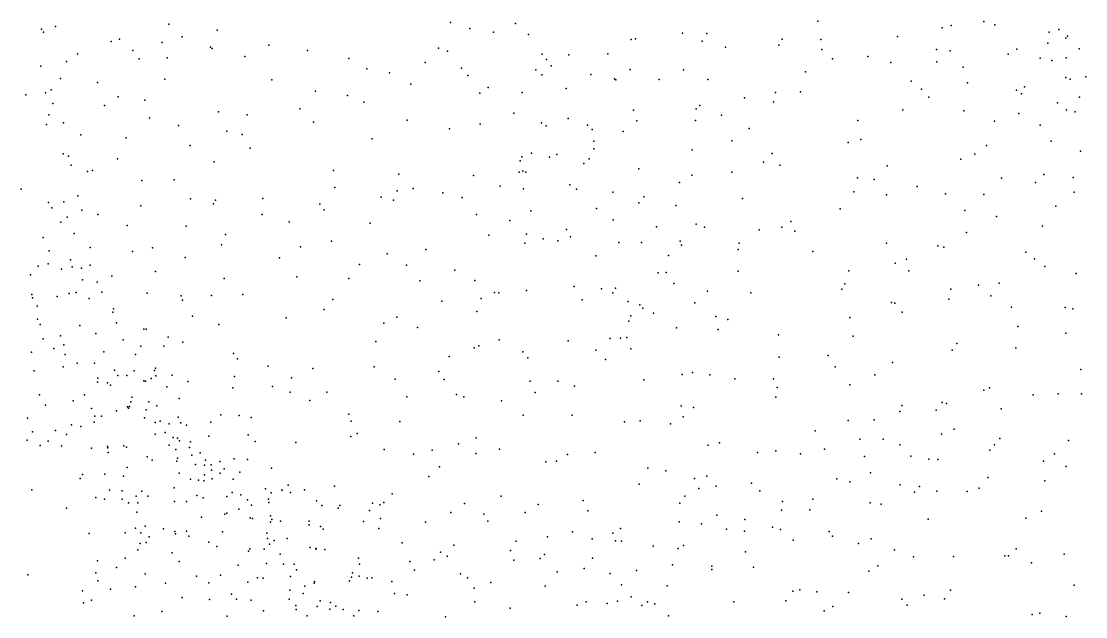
# Model space of a CAD drawing. Header units: metres. Extents: x -24.3 to 24.3, y -27.7 to 27.7.
# Drawn here: x -15.275 to -12.256, y 5.081 to 6.77 of the extents above; entities that cross this region are included whole.
import ezdxf

# ---------------------------------------------------------------- set-up
doc = ezdxf.new("R2010")
doc.units = ezdxf.units.M

msp = doc.modelspace()

# ---------------------------------------------------------------- linework, layer by layer
for p in [(-14.0572, 6.7659, 12.6757), (-13.8728, 6.7632, 24.6404), (-13.0158, 6.7696, -5.5354), (-12.5449, 6.7688, 17.1389), (-15.2179, 6.747, 22.7232), (-15.2115, 6.7392, 23.4526), (-15.1776, 6.7546, 22.8603), (-14.8567, 6.7618, 17.9829), (-14.7192, 6.7449, 5.4982), (-14.0027, 6.7494, 17.6644), (-13.9356, 6.7385, 14.8028), (-13.3997, 6.7363, 24.6635), (-13.3302, 6.7353, 5.7925), (-12.6627, 6.7509, 5.6749), (-12.6374, 6.7575, 8.4484), (-12.5139, 6.7596, -15.4848), (-12.3592, 6.7392, 16.3483), (-12.3319, 6.7465, 24.6122), (-15.0195, 6.7119, 23.9254), (-14.9961, 6.7191, 5.3118), (-14.875, 6.7095, -5.5257), (-14.8186, 6.7251, 24.1238), (-13.8358, 6.7323, 12.0014), (-13.5453, 6.7182, 17.2666), (-13.5323, 6.7197, -14.3798), (-13.344, 6.7134, 17.0893), (-13.1171, 6.7193, 17.0474), (-13.0073, 6.7179, 11.3196), (-12.7901, 6.7262, -15.2472), (-12.3637, 6.7072, 9.5747), (-12.3126, 6.7217, 16.0377), (-12.3073, 6.7278, 11.3008), (-15.1153, 6.6771, 23.7706), (-14.9586, 6.6869, 17.9825), (-14.738, 6.6959, 17.9869), (-14.7335, 6.6921, 24.2195), (-14.5728, 6.7021, -7.4439), (-14.4627, 6.6872, 17.9241), (-14.0914, 6.6935, 13.8089), (-14.0663, 6.6845, -5.5485), (-13.7977, 6.6768, -5.5515), (-13.7216, 6.6742, 11.5819), (-13.6114, 6.6777, 11.3852), (-13.2771, 6.6961, -6.9517), (-13.126, 6.7019, 24.6776), (-13.004, 6.6899, 17.0037), (-12.6787, 6.69, 24.653), (-12.6405, 6.6858, -5.6049), (-12.4757, 6.6762, 8.2961), (-12.4511, 6.6909, 17.0065), (-12.2744, 6.6919, -6.5106), (-15.1466, 6.6551, -7.744), (-14.9405, 6.6627, 24.0339), (-14.8614, 6.6657, -13.2781), (-14.6405, 6.6701, -13.3449), (-14.3459, 6.6642, 17.8616), (-14.1295, 6.6528, 17.7418), (-13.7855, 6.6615, 17.5113), (-13.7723, 6.6431, 5.7306), (-12.9739, 6.6635, -14.9617), (-12.8739, 6.6693, 24.6739), (-12.809, 6.6523, 17.0211), (-12.6783, 6.655, 11.4829), (-12.3851, 6.6654, 16.6721), (-12.3519, 6.6584, 16.543), (-12.311, 6.6657, -5.569), (-15.2194, 6.642, 22.6524), (-14.2944, 6.6345, 5.6918), (-14.2301, 6.6236, 17.8007), (-14.0261, 6.6369, 14.0102), (-14.0086, 6.6156, 24.6518), (-13.8156, 6.6315, 24.6645), (-13.7981, 6.6182, 15.0225), (-13.6593, 6.6184, 24.6728), (-13.5475, 6.6327, -5.5683), (-13.3969, 6.6321, 17.0059), (-13.0509, 6.6266, -6.8606), (-12.6032, 6.6391, 17.0469), (-12.2558, 6.6125, 8.0269), (-15.1637, 6.6074, 22.7818), (-15.0591, 6.5962, 23.8844), (-14.868, 6.6056, 24.1281), (-14.5647, 6.6035, 24.3806), (-14.1703, 6.5913, 24.5942), (-13.9509, 6.5822, -13.7977), (-13.5928, 6.6061, 17.1805), (-13.5882, 6.6035, -14.2024), (-13.4653, 6.6043, -7.0151), (-13.3277, 6.6042, -14.5067), (-12.751, 6.6002, -6.7454), (-12.5914, 6.5952, 24.6765), (-12.4294, 6.5839, 5.6204), (-12.3118, 6.61, 24.6544), (-12.2998, 6.6055, 9.1641), (-15.2621, 6.5609, 23.3755), (-15.2063, 6.5671, 23.5974), (-15.1904, 6.5749, -13.1679), (-15.0005, 6.5549, 23.9823), (-14.44, 6.5715, -13.4797), (-14.3493, 6.5596, -5.4693), (-13.9742, 6.566, 13.1195), (-13.8541, 6.5672, 17.5379), (-13.7292, 6.5794, 17.3274), (-13.2237, 6.5524, 15.6727), (-13.1357, 6.5679, 24.7016), (-13.0644, 6.5698, 5.6114), (-12.7214, 6.5768, 24.6935), (-12.7004, 6.5543, 15.9475), (-12.452, 6.5744, 24.6741), (-12.4379, 6.564, 16.8558), (-12.2731, 6.554, 16.3037), (-15.1851, 6.5364, 18.0073), (-15.0389, 6.5306, 18.0127), (-14.9249, 6.5461, -7.6849), (-14.3033, 6.5403, 24.556), (-13.3504, 6.5307, 16.9329), (-13.1417, 6.5415, 16.8904), (-12.3359, 6.5385, 16.5403), (-15.1971, 6.5046, 23.1134), (-14.9112, 6.496, 18.0235), (-14.7159, 6.5127, 18.0256), (-14.6345, 6.5043, 24.3584), (-14.485, 6.521, 24.4566), (-13.8777, 6.5093, -7.1348), (-13.7241, 6.4939, 17.2312), (-13.5386, 6.5171, 24.691), (-13.3611, 6.521, -5.6142), (-13.289, 6.5034, 5.612), (-12.7742, 6.5181, 16.9422), (-12.6017, 6.5158, 11.6539), (-12.4455, 6.5079, 16.0591), (-12.3106, 6.5181, -15.2902), (-12.2855, 6.5132, -6.3555), (-15.2031, 6.4772, 22.592), (-15.1553, 6.4812, 22.9349), (-14.8288, 6.4743, 24.2222), (-14.4461, 6.4833, 17.9342), (-14.1807, 6.4888, 17.7854), (-14.0599, 6.4649, 24.661), (-13.9733, 6.4776, 13.527), (-13.7991, 6.4819, 17.3528), (-13.7866, 6.4734, 24.6764), (-13.6685, 6.4749, 15.2073), (-13.6561, 6.463, 24.6848), (-13.5286, 6.4873, 15.4393), (-13.3625, 6.4882, 24.7027), (-13.2104, 6.4657, 24.7127), (-12.9018, 6.4884, 11.7053), (-12.5148, 6.4866, -15.1577), (-12.3853, 6.4748, 16.7293), (-15.1059, 6.4477, 23.8381), (-14.9774, 6.4387, 24.0386), (-14.6922, 6.4576, -7.6086), (-14.6484, 6.4482, -5.384), (-14.2793, 6.4366, 17.8455), (-13.5682, 6.4573, 5.6383), (-13.26, 6.431, 16.8513), (-12.8936, 6.4343, -5.711), (-14.7958, 6.4177, -13.2268), (-14.6258, 6.4094, 18.0088), (-13.6508, 6.4292, 12.3319), (-13.6508, 6.4081, 17.042), (-13.3725, 6.4052, -14.246), (-12.93, 6.4257, 24.7311), (-12.5374, 6.4176, -5.7992), (-12.3542, 6.4299, -5.9898), (-12.2703, 6.4011, 16.3796), (-15.1565, 6.3937, 22.6656), (-15.1412, 6.3874, 22.8571), (-15.0016, 6.3793, 18.0451), (-14.7276, 6.3711, 24.3273), (-13.8601, 6.3741, 13.3417), (-13.8553, 6.3855, -13.7766), (-13.8276, 6.3952, 13.051), (-13.7769, 6.3839, 17.2135), (-13.756, 6.3921, 14.9481), (-13.6645, 6.3795, -7.0715), (-13.145, 6.3944, -14.4657), (-12.6104, 6.3787, -14.9425), (-12.5701, 6.3926, 16.8881), (-15.1337, 6.3612, 18.0541), (-15.0872, 6.3433, 5.2532), (-15.0725, 6.3469, 23.9034), (-14.3889, 6.346, 24.5576), (-13.8625, 6.3418, 5.6008), (-13.8519, 6.345, 24.6774), (-13.8436, 6.3419, -5.6253), (-13.6795, 6.3661, 12.6112), (-13.5231, 6.3514, 16.9192), (-13.2598, 6.3414, 24.712), (-13.17, 6.3699, 11.9043), (-13.1233, 6.3617, 24.7202), (-12.8191, 6.3601, -6.4962), (-14.9327, 6.3184, -7.7785), (-14.8411, 6.3203, 18.0619), (-14.2038, 6.3358, -5.4833), (-13.9925, 6.3324, 17.5459), (-13.4076, 6.3127, 12.3373), (-13.3726, 6.3329, 15.5422), (-12.9033, 6.3261, 5.5574), (-12.8559, 6.3208, 15.8834), (-12.4948, 6.3249, -6.1551), (-12.3983, 6.3125, 24.7143), (-12.3745, 6.3348, 11.7945), (-12.2917, 6.3268, 16.4721), (-15.2749, 6.2937, 19.5556), (-14.3853, 6.2981, -13.3802), (-14.2091, 6.2885, 17.8198), (-14.1631, 6.2952, -7.3255), (-14.0793, 6.2831, 17.6512), (-13.9168, 6.3017, 17.3797), (-13.8504, 6.2941, 17.2635), (-13.7188, 6.3062, 24.6839), (-13.7002, 6.2931, 12.8993), (-13.5967, 6.285, 24.692), (-12.9137, 6.2864, 24.7349), (-12.7336, 6.3015, -5.9307), (-12.6539, 6.2804, 16.8408), (-12.2884, 6.2849, 5.6065), (-15.1974, 6.2557, -5.3151), (-15.1543, 6.2574, 23.6919), (-15.1149, 6.2747, 22.9127), (-14.7946, 6.2657, 24.3052), (-14.7299, 6.2518, -5.304), (-14.7243, 6.2625, 5.3739), (-14.5894, 6.2671, 24.4428), (-14.4281, 6.2513, 17.946), (-14.254, 6.2705, 24.6281), (-14.2192, 6.2626, 5.569), (-14.0246, 6.2702, 24.6769), (-13.5234, 6.2547, 12.7187), (-13.5091, 6.2722, 15.3548), (-13.2297, 6.2674, 16.7472), (-12.8204, 6.2779, 11.9037), (-12.5444, 6.2786, 24.7249), (-15.1885, 6.2406, 18.1106), (-15.1029, 6.2335, 23.855), (-15.0574, 6.2212, 18.0902), (-14.9358, 6.2462, 18.0746), (-14.5918, 6.2212, 18.0099), (-14.4154, 6.2348, -7.4995), (-13.9842, 6.222, 17.4678), (-13.8298, 6.2317, 13.7816), (-13.6431, 6.2391, 16.9533), (-13.4186, 6.2474, 5.5674), (-12.9519, 6.2381, 16.7373), (-12.5989, 6.2329, 11.9293), (-12.3409, 6.2451, 16.6367), (-15.163, 6.1999, 23.3135), (-15.1446, 6.2137, -13.0737), (-14.9743, 6.1907, 24.053), (-14.5148, 6.201, -13.2119), (-14.285, 6.1969, 17.8434), (-13.8893, 6.2049, -13.6186), (-13.5964, 6.2066, 15.1076), (-13.3603, 6.1942, -14.0319), (-13.0922, 6.2014, -6.4188), (-12.5085, 6.2156, 16.8024), (-15.1253, 6.1681, 23.1126), (-14.8073, 6.1888, -13.1269), (-14.6954, 6.1654, 24.3937), (-13.9487, 6.163, 24.684), (-13.8423, 6.1656, -7.0378), (-13.7283, 6.1793, 13.4375), (-13.4731, 6.1865, 24.7017), (-13.3371, 6.1857, 24.7103), (-13.1823, 6.1784, 12.2632), (-13.1176, 6.1853, 24.7237), (-13.0805, 6.1742, -5.9478), (-12.5943, 6.1709, -14.6194), (-12.3787, 6.1885, 16.0315), (-15.2127, 6.1562, 22.5594), (-14.7066, 6.1358, 18.0481), (-14.4828, 6.1295, -5.3301), (-14.3949, 6.1462, 5.5092), (-13.8471, 6.1402, 17.2059), (-13.7949, 6.1525, 24.6882), (-13.753, 6.1474, 14.181), (-13.7169, 6.158, 17.0212), (-13.5802, 6.1427, -13.7709), (-13.5153, 6.1425, 16.8327), (-13.4063, 6.1457, 16.7484), (-13.402, 6.1347, -6.7335), (-13.2386, 6.1399, 16.7003), (-12.8207, 6.1405, 16.7322), (-12.6752, 6.1326, 24.6983), (-15.1961, 6.1189, 19.679), (-15.0797, 6.1284, 22.8827), (-14.9593, 6.1165, 18.1161), (-14.9032, 6.1273, 24.164), (-14.8099, 6.0998, 24.3145), (-14.5426, 6.0986, 24.5079), (-14.2375, 6.11, 24.6598), (-14.1277, 6.1221, 17.6741), (-13.6452, 6.104, -6.8422), (-13.4396, 6.1055, -5.9706), (-13.2414, 6.1228, -6.5651), (-13.0296, 6.117, 16.7024), (-12.658, 6.1286, 16.7775), (-12.4253, 6.1152, 24.6865), (-15.2269, 6.0748, 19.2271), (-15.1988, 6.0817, -7.9418), (-15.1356, 6.0931, 22.7018), (-15.1302, 6.0731, 19.4257), (-15.1037, 6.069, 23.5123), (-15.0793, 6.0784, 23.2141), (-14.3157, 6.0798, 17.7976), (-14.1827, 6.0784, -5.4754), (-12.7965, 6.0835, 24.6918), (-12.7642, 6.0954, 12.1362), (-12.4011, 6.0963, 5.5785), (-12.3718, 6.0745, 16.5583), (-15.2488, 6.0506, 19.968), (-15.161, 6.0669, 18.2433), (-15.0177, 6.0464, 23.9842), (-14.8941, 6.06, -7.7756), (-14.6993, 6.0397, -7.6697), (-14.493, 6.0446, 17.9148), (-14.3459, 6.0398, 24.6389), (-14.0451, 6.0639, 17.5185), (-13.4681, 6.0559, 15.2165), (-13.4458, 6.0573, 24.706), (-13.2419, 6.0608, 15.5496), (-12.9274, 6.0618, 5.5102), (-12.7571, 6.0623, 15.895), (-12.2831, 6.0546, 24.622), (-15.1012, 6.0365, 5.2253), (-15.0595, 6.03, 23.7337), (-14.1442, 6.034, 5.4966), (-13.9889, 6.0341, -5.5954), (-13.7072, 6.0177, 16.9948), (-13.6295, 6.0105, 13.5794), (-13.5898, 6.013, 14.9237), (-13.4242, 6.0256, 16.7521), (-12.948, 6.0099, 16.6869), (-12.939, 6.0246, 24.6688), (-12.6385, 6.0098, 16.7273), (-12.5596, 6.0213, 24.6413), (-12.501, 6.0268, 12.0425), (-15.2447, 5.9944, 19.0361), (-15.243, 5.9858, 22.5156), (-15.1728, 5.9893, 22.6372), (-15.1392, 5.9978, 19.7614), (-15.1189, 6.0008, 19.2788), (-15.0823, 5.9836, 19.6261), (-15.0462, 6.0017, 23.4265), (-14.9177, 5.9985, 24.1418), (-14.8214, 5.9911, 18.0673), (-14.8172, 5.9788, 24.3038), (-14.7352, 5.9919, -5.2373), (-14.6465, 5.9945, 17.9741), (-14.3917, 5.9804, 17.7976), (-13.9706, 5.9839, -7.0464), (-13.9324, 6.0005, 24.6924), (-13.92, 5.9996, 17.2829), (-13.8417, 6.006, 17.1631), (-13.6838, 5.9799, -6.009), (-13.5969, 5.9991, 24.7005), (-13.3286, 6.0044, -6.1508), (-13.2058, 5.9999, 24.6686), (-12.6441, 5.9813, 5.5069), (-12.5253, 5.9908, 16.6686), (-15.2301, 5.9615, 20.1745), (-15.0131, 5.9538, 23.8429), (-14.4154, 5.9527, -13.0902), (-14.0825, 5.9758, 24.6901), (-13.5537, 5.9745, -13.6234), (-13.5207, 5.9659, -6.6123), (-13.5117, 5.956, 13.2922), (-13.3644, 5.9714, 24.6663), (-12.8062, 5.9725, 24.6222), (-12.7968, 5.9699, -14.1367), (-12.4667, 5.9592, 24.5901), (-12.3145, 5.9577, 16.4205), (-12.2921, 5.9544, 24.5488), (-15.2285, 5.9245, 20.3462), (-15.0154, 5.9447, 19.3686), (-14.7895, 5.9332, 5.321), (-14.5237, 5.9282, 24.5516), (-14.2096, 5.9305, 24.6837), (-13.9829, 5.9463, 17.3722), (-13.5521, 5.9187, 5.4744), (-13.5459, 5.9341, 16.8184), (-13.4818, 5.9419, 24.6791), (-13.3049, 5.9326, -13.8158), (-13.2711, 5.9241, 5.5012), (-12.9246, 5.9292, 15.7907), (-12.7761, 5.9447, 16.681), (-15.2217, 5.9094, 18.515), (-15.1088, 5.9071, 22.7826), (-15.0049, 5.9149, 22.9449), (-14.9274, 5.8961, 23.2074), (-14.9208, 5.8966, 18.1922), (-14.7149, 5.9095, 24.4207), (-14.2466, 5.9132, 17.6416), (-14.1514, 5.9014, 17.5588), (-13.4164, 5.8998, 16.7678), (-13.2983, 5.8958, 13.0215), (-12.448, 5.9037, 16.524), (-15.213, 5.8691, 20.5704), (-15.1637, 5.8776, 18.9055), (-15.0636, 5.8846, 19.7813), (-14.9861, 5.8661, 19.6042), (-14.8579, 5.8735, 24.1962), (-14.8166, 5.8599, 18.1028), (-14.2695, 5.8618, -5.443), (-13.9197, 5.8658, 17.2615), (-13.7233, 5.8631, 17.0065), (-13.6049, 5.8699, 24.6979), (-13.5754, 5.8712, 13.8995), (-13.5571, 5.8724, 14.174), (-13.1271, 5.8807, 16.6724), (-12.9154, 5.8766, 24.5802), (-12.3118, 5.8847, -14.1196), (-15.2464, 5.8315, 5.1467), (-15.1825, 5.842, -7.9498), (-15.1546, 5.8519, -4.9926), (-15.0411, 5.8322, 19.0526), (-14.936, 5.8481, 19.3646), (-14.871, 5.8484, -12.9199), (-14.6733, 5.8273, 17.9426), (-13.9902, 5.8435, -13.2115), (-13.9776, 5.8496, 5.4496), (-13.8522, 5.8325, 24.7001), (-13.6451, 5.8365, -13.4319), (-13.5463, 5.8409, 14.5151), (-12.6342, 5.8367, 24.5316), (-12.6212, 5.8561, 16.6533), (-12.4542, 5.8438, 24.5093), (-15.1507, 5.8246, 18.6264), (-15.1166, 5.7996, 20.5749), (-15.0668, 5.7999, 18.3825), (-14.9513, 5.8245, 23.9304), (-14.6612, 5.8119, -7.6519), (-14.0614, 5.8185, 17.4269), (-13.8383, 5.8153, 17.1542), (-13.618, 5.8107, 16.899), (-13.1251, 5.8168, 12.8597), (-12.9866, 5.8214, 16.667), (-12.804, 5.8015, 24.5449), (-15.2388, 5.7784, 20.6887), (-15.1564, 5.7898, 22.6691), (-15.0102, 5.7798, 19.8529), (-14.9546, 5.7781, 19.7027), (-14.8975, 5.7794, 24.08), (-14.8939, 5.7863, 19.5176), (-14.5744, 5.7915, 17.7657), (-14.4482, 5.7845, -5.3326), (-14.2739, 5.7893, 17.542), (-14.0907, 5.7765, -7.0423), (-13.4007, 5.7679, 24.6404), (-13.3707, 5.7733, 13.3891), (-13.3224, 5.7667, 15.2292), (-12.9668, 5.79, 12.6238), (-12.8542, 5.7672, 16.6622), (-12.2699, 5.7823, 24.3578), (-15.0591, 5.7465, -12.8304), (-15.0578, 5.7571, 20.3132), (-15.03, 5.7439, 18.9516), (-15.0222, 5.7373, 20.0755), (-15.0013, 5.7653, 18.2805), (-14.9754, 5.7649, 22.8978), (-14.9272, 5.7497, 19.1666), (-14.9223, 5.7488, 23.6057), (-14.9068, 5.7565, 18.1908), (-14.8929, 5.7641, 23.4445), (-14.8467, 5.7664, 23.1787), (-14.8023, 5.7485, 24.2197), (-14.6706, 5.7619, 24.4052), (-14.5085, 5.7581, 17.6722), (-14.2141, 5.7545, 24.6978), (-14.0756, 5.7534, -5.7066), (-13.8319, 5.7493, -6.0695), (-13.753, 5.7494, 5.4384), (-13.5088, 5.7532, 14.8239), (-13.2506, 5.7555, -13.6612), (-13.1412, 5.7559, 24.572), (-12.925, 5.7384, -13.8046), (-15.2233, 5.7099, 22.4857), (-15.0958, 5.7104, 18.7891), (-14.8621, 5.7333, 19.2891), (-14.6745, 5.7297, 17.8163), (-14.5628, 5.734, -5.1524), (-14.512, 5.7174, 24.5135), (-14.4079, 5.718, 17.5439), (-14.0408, 5.7111, 24.6992), (-13.8171, 5.7172, -6.3264), (-13.7059, 5.7351, 24.6953), (-13.1305, 5.7307, 5.4591), (-12.5446, 5.7233, 15.8987), (-12.5289, 5.7302, 5.5232), (-12.405, 5.71, 24.3182), (-12.3338, 5.7129, -13.7654), (-12.2681, 5.7135, 16.2159), (-15.2058, 5.6805, 20.8553), (-15.1278, 5.6935, 20.7265), (-14.9741, 5.6764, 20.4663), (-14.9683, 5.6768, 20.6365), (-14.964, 5.6908, 19.0419), (-14.9617, 5.7035, -7.838), (-14.9134, 5.6905, 23.8516), (-14.8909, 5.6793, 19.735), (-14.8275, 5.6994, 23.3466), (-14.4568, 5.6943, 5.3499), (-14.181, 5.7047, 17.38), (-14.0193, 5.7046, 17.3308), (-13.9127, 5.6929, -6.701), (-13.4032, 5.6792, 16.7953), (-13.1352, 5.7034, 15.4984), (-12.777, 5.6801, 16.5194), (-12.6631, 5.6883, 16.466), (-12.6507, 5.6855, 24.4046), (-15.0753, 5.6712, 18.5684), (-15.0663, 5.6498, 20.895), (-15.0477, 5.6502, 18.4176), (-15.0049, 5.6645, 20.7743), (-14.9706, 5.6721, 20.3206), (-14.9207, 5.6676, 19.8759), (-14.8304, 5.647, 23.046), (-14.7091, 5.6534, -12.833), (-14.6573, 5.6513, 17.678), (-14.6231, 5.6463, 24.4032), (-14.3463, 5.6557, 24.6215), (-13.8513, 5.6526, 17.1737), (-13.7127, 5.6528, 17.0375), (-13.3975, 5.6474, 14.1592), (-13.3681, 5.6746, 15.0323), (-12.783, 5.6631, 24.4366), (-12.6801, 5.667, 12.5775), (-12.496, 5.6706, 16.3379), (-15.2577, 5.6437, 21.9881), (-15.1327, 5.6255, 21.0598), (-15.1058, 5.6201, -4.5412), (-15.0678, 5.6325, 18.6987), (-14.925, 5.6452, 20.0209), (-14.8947, 5.6315, 19.1282), (-14.8813, 5.6359, 23.9634), (-14.8551, 5.6284, 5.2393), (-14.8226, 5.6308, 23.4918), (-14.8067, 5.6245, 24.1452), (-14.7371, 5.6328, 23.2651), (-14.339, 5.6352, -7.2839), (-14.2013, 5.6347, 5.3509), (-13.5638, 5.6338, -13.2943), (-13.5197, 5.6362, 16.8822), (-13.4334, 5.6282, 24.6297), (-12.9294, 5.6375, 12.8512), (-12.856, 5.6397, 5.4295), (-15.2429, 5.605, 21.1761), (-15.1783, 5.6094, 22.3315), (-15.1468, 5.5973, 22.4456), (-14.8955, 5.5986, 20.2476), (-14.8671, 5.6035, 20.5915), (-14.8441, 5.5895, 17.9829), (-14.8317, 5.5869, 19.8481), (-14.7434, 5.5932, 19.5049), (-14.6316, 5.5972, -7.5063), (-14.3398, 5.592, 17.3595), (-14.3224, 5.6008, -5.5884), (-13.9847, 5.5882, 24.6911), (-13.0232, 5.6083, 24.4382), (-12.6648, 5.5984, 16.3539), (-12.6289, 5.6127, 24.2846), (-12.4995, 5.586, 24.1817), (-15.2586, 5.5814, 21.671), (-15.2213, 5.5664, 21.4261), (-15.1983, 5.5789, 22.1377), (-15.1612, 5.5654, 21.8397), (-15.0756, 5.5591, 21.3767), (-15.0299, 5.5638, 22.7392), (-15.0298, 5.5602, 21.5637), (-14.9839, 5.566, 21.2803), (-14.9763, 5.5614, 18.2201), (-14.8557, 5.5673, 20.9033), (-14.8366, 5.5552, 20.3665), (-14.8264, 5.58, 19.2171), (-14.7975, 5.5606, 17.8668), (-14.7951, 5.577, 19.7099), (-14.6113, 5.5777, 17.515), (-14.4961, 5.5754, 24.4779), (-14.035, 5.5714, 17.2368), (-13.9184, 5.5558, 17.2074), (-13.3267, 5.5672, 16.7752), (-13.2948, 5.5742, -13.4367), (-12.9968, 5.5564, -13.5304), (-12.8961, 5.5843, 24.3759), (-12.8302, 5.5845, 15.7237), (-12.7831, 5.5684, 24.297), (-12.5145, 5.5683, 16.2319), (-12.305, 5.5808, 16.194), (-15.0283, 5.5471, -12.7197), (-14.9183, 5.5343, 21.5095), (-14.8322, 5.5305, 21.3426), (-14.7914, 5.539, 23.5961), (-14.7671, 5.5459, 20.6798), (-14.7527, 5.5251, 17.6043), (-14.6715, 5.5287, 23.1615), (-14.6331, 5.5268, 24.3472), (-14.2457, 5.5548, 24.6399), (-14.1625, 5.542, -12.9286), (-14.1091, 5.5531, 24.6812), (-13.986, 5.5438, -6.5114), (-13.726, 5.5414, 5.3681), (-13.6469, 5.5465, 17.0273), (-13.1865, 5.547, 16.6533), (-13.135, 5.5512, 13.3905), (-13.0648, 5.5426, 16.5003), (-12.8832, 5.5354, 16.3715), (-12.7515, 5.5363, -13.4961), (-12.7008, 5.528, 16.2644), (-12.6753, 5.5273, 24.185), (-12.5279, 5.5531, -13.5326), (-12.3446, 5.5431, 5.5332), (-14.9743, 5.5045, 21.8285), (-14.9035, 5.5249, 19.0186), (-14.8338, 5.5221, 24.0292), (-14.7808, 5.5131, 19.984), (-14.7557, 5.5112, 20.4595), (-14.7368, 5.512, 19.3497), (-14.7357, 5.4962, 21.2212), (-14.7121, 5.5211, 23.4039), (-14.6996, 5.5005, 19.6252), (-14.5649, 5.502, 17.4015), (-14.0889, 5.5059, -6.1236), (-13.787, 5.5199, 17.1496), (-13.7567, 5.5217, 24.684), (-13.4974, 5.5023, 5.3624), (-12.3756, 5.522, 24.0288), (-12.3108, 5.5069, 12.3279), (-15.108, 5.4726, 22.0359), (-15.1014, 5.4844, -4.2623), (-15.0379, 5.4853, 22.5983), (-14.9847, 5.4796, 18.5222), (-14.8272, 5.4885, 19.1361), (-14.7945, 5.4714, 21.7536), (-14.7725, 5.4683, -4.8261), (-14.7572, 5.4668, 22.9383), (-14.7553, 5.4831, 21.058), (-14.7333, 5.4719, 24.1677), (-14.7111, 5.4877, 20.8467), (-14.6742, 5.4708, 20.585), (-14.6549, 5.4907, 21.3362), (-14.1193, 5.4788, -6.6769), (-13.4463, 5.4944, 16.8721), (-13.365, 5.4725, 14.5388), (-13.3303, 5.48, 14.3088), (-12.9615, 5.4723, 13.2286), (-12.8666, 5.4886, 24.2468), (-12.5335, 5.4757, 24.0411), (-12.3722, 5.4667, -13.333), (-15.2447, 5.4406, -8.0533), (-15.0249, 5.4403, 22.4888), (-14.9885, 5.4377, 5.1541), (-14.9332, 5.4369, 21.9634), (-14.8416, 5.4462, 17.5866), (-14.5818, 5.4437, 23.2541), (-14.5362, 5.4399, 21.5782), (-14.5347, 5.4396, 21.1069), (-14.5182, 5.4539, 24.4185), (-14.4718, 5.4408, 21.2474), (-14.3861, 5.4509, 24.5029), (-13.5225, 5.4571, 24.5918), (-13.3527, 5.4449, 16.8071), (-13.3044, 5.451, 14.9344), (-13.2035, 5.4596, 24.4486), (-13.1797, 5.4383, -13.2997), (-12.9253, 5.4633, 16.2861), (-12.7818, 5.4554, 24.1581), (-12.727, 5.4502, 12.8655), (-12.6782, 5.4367, 24.0701), (-12.5923, 5.4358, 16.1632), (-12.5583, 5.4459, 12.6515), (-15.0637, 5.419, 22.1665), (-15.039, 5.4147, 22.2843), (-14.9883, 5.4143, 22.0693), (-14.9708, 5.4044, 18.734), (-14.949, 5.423, 17.9842), (-14.9443, 5.4043, 17.8521), (-14.9163, 5.4226, 18.9078), (-14.8408, 5.4079, 19.0396), (-14.8066, 5.408, 21.923), (-14.7773, 5.4244, 17.4655), (-14.7591, 5.4179, 23.8106), (-14.6922, 5.4221, 20.2659), (-14.6764, 5.4336, 17.3772), (-14.652, 5.427, 21.7396), (-14.6331, 5.4124, 19.7301), (-14.574, 5.4147, -7.3997), (-14.5729, 5.405, 20.6541), (-14.5663, 5.4319, 20.9701), (-14.5111, 5.4331, 5.262), (-14.4377, 5.4097, 21.0271), (-14.247, 5.4046, 21.4813), (-14.223, 5.4296, 24.5813), (-13.9136, 5.4227, -12.9607), (-13.6808, 5.4102, -13.0571), (-13.3929, 5.4224, -13.2091), (-13.1158, 5.4073, 5.3686), (-13.0301, 5.4144, 24.2929), (-12.8674, 5.4043, -13.2399), (-12.7414, 5.4342, 5.3931), (-15.1465, 5.3884, -4.0602), (-14.9468, 5.3775, 17.7084), (-14.6918, 5.3745, 23.6132), (-14.6575, 5.3859, 20.0001), (-14.6223, 5.3971, 19.5093), (-14.4228, 5.3965, 21.6333), (-14.3765, 5.3889, -7.1681), (-14.3714, 5.3965, -12.7386), (-14.2871, 5.3821, 21.1608), (-14.2785, 5.4032, 21.2938), (-14.2578, 5.3985, 17.1461), (-14.0567, 5.3762, 21.3823), (-14.0175, 5.4017, 17.1541), (-13.846, 5.3765, 21.5183), (-13.809, 5.3988, 24.6496), (-13.6683, 5.3813, 17.11), (-13.4073, 5.4033, 24.5101), (-13.119, 5.3832, 16.3695), (-13.0386, 5.3844, 15.4538), (-12.8361, 5.4006, 16.2092), (-12.3811, 5.3802, 16.1077), (-14.7639, 5.3633, 5.2197), (-14.6978, 5.3718, 19.2877), (-14.6253, 5.361, 22.943), (-14.6191, 5.3591, 20.3428), (-14.5676, 5.3675, 24.3084), (-14.5676, 5.3494, 23.3863), (-14.5646, 5.3569, 21.8003), (-14.5398, 5.3524, 23.074), (-14.4581, 5.3516, -5.2209), (-14.3046, 5.3511, -6.7604), (-14.256, 5.3593, 21.5994), (-14.1283, 5.3489, 21.2404), (-13.9634, 5.3718, 24.6447), (-13.9518, 5.352, 21.3073), (-13.4088, 5.3504, 16.856), (-13.3453, 5.3446, 16.7197), (-13.302, 5.3687, 24.4502), (-13.2224, 5.357, 16.4603), (-12.7022, 5.3574, 15.7287), (-12.4261, 5.36, 23.9275), (-15.0826, 5.3168, -12.5773), (-14.9798, 5.3192, 17.5335), (-14.9509, 5.332, 18.4391), (-14.9361, 5.3185, 22.3475), (-14.924, 5.3376, 22.1811), (-14.8719, 5.3298, 17.4351), (-14.8392, 5.3229, 22.7113), (-14.8374, 5.3157, -4.5614), (-14.8066, 5.324, -7.624), (-14.7041, 5.3213, 23.8678), (-14.5782, 5.3176, 24.1945), (-14.4585, 5.342, 17.1578), (-14.4263, 5.3365, 20.8186), (-14.4191, 5.3293, 24.4209), (-14.2606, 5.3311, -6.2553), (-13.7119, 5.3216, 24.5802), (-13.5966, 5.3176, 24.5498), (-13.5751, 5.3311, 17.0556), (-13.2747, 5.3288, 14.7525), (-13.2233, 5.3234, 24.3512), (-13.1438, 5.3353, 15.1757), (-13.1212, 5.3279, 24.2803), (-12.9837, 5.3225, 13.4726), (-14.9376, 5.2885, 18.6056), (-14.9203, 5.2914, 18.7319), (-14.912, 5.3077, 22.5486), (-14.8, 5.3096, 17.3369), (-14.7431, 5.2925, 19.1407), (-14.5765, 5.3026, -4.976), (-14.5708, 5.2867, 23.5017), (-14.5572, 5.2968, 19.9454), (-14.5212, 5.303, 19.7022), (-14.1944, 5.2903, 21.7226), (-14.0478, 5.2838, 24.5549), (-13.8711, 5.2951, 21.7661), (-13.782, 5.3072, 21.3401), (-13.6554, 5.3016, 21.4078), (-13.5894, 5.2959, 21.5075), (-13.5726, 5.2954, 21.6254), (-13.0855, 5.2984, 16.2569), (-12.9737, 5.3091, 16.1861), (-12.9001, 5.2883, 24.0844), (-12.8644, 5.3021, 15.5826), (-14.9441, 5.2704, -4.1813), (-14.8467, 5.262, 22.2702), (-14.72, 5.2802, 22.1146), (-14.6308, 5.2669, 23.9583), (-14.6269, 5.2737, 22.8483), (-14.5856, 5.2723, 22.0048), (-14.541, 5.258, 20.1079), (-14.4552, 5.2775, 23.266), (-14.4391, 5.2727, 20.7105), (-14.4384, 5.2749, 23.1462), (-14.4141, 5.2716, 21.8933), (-14.0863, 5.2636, -12.7762), (-13.8869, 5.2683, 21.236), (-13.7913, 5.2572, 17.1144), (-13.4829, 5.281, 16.9516), (-13.412, 5.2744, -13.0268), (-13.3967, 5.2829, 24.4413), (-13.2206, 5.2649, 16.3532), (-12.7981, 5.2709, 16.1072), (-12.4854, 5.2541, 23.828), (-12.4747, 5.2538, 5.4837), (-12.4533, 5.2734, 16.0535), (-12.3167, 5.258, -12.8013), (-15.059, 5.2391, 17.8236), (-14.9799, 5.2469, 18.1726), (-14.8272, 5.2373, 22.3892), (-14.6599, 5.2271, 17.1394), (-14.5794, 5.232, 23.615), (-14.5314, 5.2303, 17.1101), (-14.5005, 5.2296, 22.911), (-14.3188, 5.2469, -6.053), (-14.3158, 5.2299, -6.564), (-14.1733, 5.2374, 17.1035), (-14.1039, 5.242, 21.845), (-14.0669, 5.2524, 21.1039), (-13.8778, 5.2415, 21.8928), (-13.8032, 5.2461, 24.5392), (-13.6548, 5.247, 21.9112), (-13.4274, 5.228, 16.827), (-13.3161, 5.2243, 24.328), (-12.8454, 5.2249, 13.2105), (-12.7438, 5.251, 23.9432), (-12.6312, 5.2522, 23.8675), (-12.4098, 5.234, 15.8501), (-15.256, 5.1998, -3.6368), (-15.0636, 5.2051, 17.6274), (-15.005, 5.221, 5.1072), (-14.9233, 5.2023, 18.4398), (-14.7777, 5.1963, 19.0199), (-14.7098, 5.1986, 22.618), (-14.5109, 5.1953, 22.0753), (-14.4945, 5.2135, 20.3725), (-14.338, 5.1936, 20.7411), (-14.3353, 5.2056, 24.3664), (-14.3162, 5.1962, -5.6528), (-14.1597, 5.2129, 20.9923), (-14.0293, 5.2025, 17.0993), (-13.7554, 5.2081, 21.2466), (-13.6787, 5.2176, 17.0901), (-13.6042, 5.2039, 22.0386), (-13.5302, 5.2125, 21.792), (-13.3163, 5.2145, 16.5546), (-13.1982, 5.2215, 24.2388), (-12.871, 5.2106, 23.9927), (-15.0575, 5.1832, 17.9724), (-14.9513, 5.1656, 18.2921), (-14.8661, 5.1763, 18.7481), (-14.7432, 5.1775, 22.4977), (-14.632, 5.1786, 19.3091), (-14.605, 5.1909, 22.1981), (-14.5889, 5.1906, 22.7315), (-14.4707, 5.1679, 24.1297), (-14.4446, 5.176, 20.0141), (-14.4433, 5.1811, 19.6934), (-14.3442, 5.183, 22.0241), (-14.2937, 5.1904, 23.134), (-14.2805, 5.1911, 5.2028), (-14.2242, 5.1812, 20.8879), (-14.0092, 5.1913, 21.9857), (-13.9427, 5.1781, 24.4717), (-13.7888, 5.168, 22.0849), (-13.5722, 5.1712, 21.3956), (-13.4428, 5.1687, 24.3619), (-12.2884, 5.1707, -12.5987), (-15.1014, 5.1547, 17.7304), (-15.022, 5.1589, -7.9513), (-14.8189, 5.1352, 18.9086), (-14.6784, 5.1454, 19.1679), (-14.5132, 5.1565, 19.5342), (-14.4751, 5.1468, -7.1216), (-14.2162, 5.1466, 24.3468), (-14.1802, 5.1434, 22.068), (-13.9903, 5.1618, 5.2163), (-13.5451, 5.1376, 21.5479), (-13.0869, 5.1532, 13.9011), (-13.0664, 5.1572, 24.0828), (-13.0184, 5.152, 13.6244), (-12.9288, 5.1495, 16.061), (-12.7143, 5.142, 5.3663), (-12.639, 5.1563, -12.8385), (-15.0983, 5.1208, 17.8634), (-15.0759, 5.1283, -3.7511), (-14.7406, 5.1299, 17.156), (-14.6649, 5.1304, 22.3819), (-14.6225, 5.128, 22.5603), (-14.5153, 5.1303, 23.7632), (-14.4958, 5.1129, 23.9281), (-14.4354, 5.1098, 20.2132), (-14.4273, 5.1257, 20.5171), (-14.3975, 5.1209, 22.1393), (-14.3828, 5.1105, 17.0304), (-13.9884, 5.1236, 21.0548), (-13.8884, 5.1048, 22.2117), (-13.698, 5.1135, 5.2239), (-13.6729, 5.1233, -12.7559), (-13.6134, 5.1189, 21.2682), (-13.584, 5.1248, 24.3829), (-13.5148, 5.1132, 21.9941), (-13.499, 5.1229, 16.9137), (-13.4777, 5.1171, 5.2454), (-13.2536, 5.1228, 24.1887), (-13.106, 5.1262, 16.1111), (-12.9728, 5.1099, 23.9704), (-12.7773, 5.1309, 23.8551), (-12.7619, 5.1141, 15.998), (-12.6566, 5.1316, 23.7875), (-14.9547, 5.0838, 17.2663), (-14.8763, 5.096, 18.478), (-14.6913, 5.0828, -12.4755), (-14.5881, 5.0978, 5.1486), (-14.4952, 5.1011, 22.6363), (-14.4638, 5.0831, 22.254), (-14.4002, 5.102, 22.7348), (-14.3618, 5.1017, 23.4892), (-14.3316, 5.0837, 20.6659), (-14.3172, 5.0986, 24.2005), (-14.2634, 5.0958, 22.8594), (-14.0717, 5.081, 24.3204), (-13.4392, 5.0835, 16.7813), (-12.9972, 5.0972, 15.2804), (-12.4073, 5.0875, 12.5098), (-12.3864, 5.0913, 23.851), (-12.3117, 5.082, 15.9654)]:
    msp.add_point(p)

doc.saveas('drawing.dxf')
